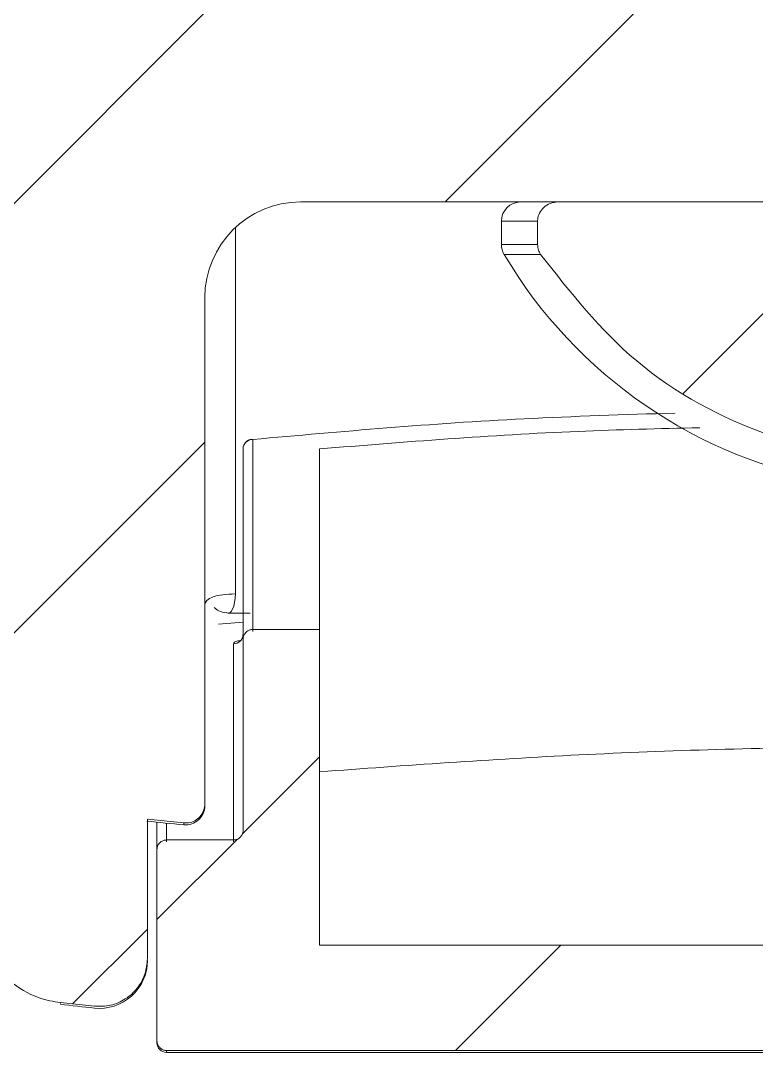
# Model space of a CAD drawing. Extents: x 14808 to 20058, y -13198 to -11680.
# Drawn here: x 15066.47 to 15070.31, y -13056.5 to -13051.11 of the extents above; entities that cross this region are included whole.
import ezdxf

# ---------------------------------------------------------------- set-up
doc = ezdxf.new("R2010")
doc.units = 0
doc.header["$LTSCALE"] = 7
doc.header["$MEASUREMENT"] = 0
doc.layers.get('0').update_dxf_attribs({"color": 2, "linetype": 'CONTINUOUS'})
pattern_1 = [(45, (121.7188765692827, 108.7141662034446), (-0.561266007566822, 0.5612660075668221), [])]

# ---------------------------------------------------------------- blocks, each defined once
blk = doc.blocks.new('A$C42703619')
at = {"linetype": 'Continuous', "lineweight": 0}
h = blk.add_hatch(dxfattribs=at)
h.set_pattern_fill('ANSI31', color=2, scale=0.25, style=0)
h.set_pattern_definition(pattern_1)
edge = h.paths.add_edge_path(flags=0)
edge.add_line((97.53904185005422, 2.222321144257528), (97.53904185005422, 2.847321144257528))
edge.add_line((97.53904185005422, 2.847321144257528), (96.74999859702007, 2.847321144257528))
edge.add_line((96.7499985970203, 2.847321144257528), (96.7499985970203, 5.222321144257528))
edge.add_line((96.7499985970203, 5.222321144257528), (96.6249985970203, 5.722321144257528))
edge.add_line((96.6249985970203, 5.722321144257528), (96.34361916785952, 5.722321144257528))
edge.add_arc((96.34361916785952, 5.597321144257513), 0.125, 90, 177.0000000000438)
edge.add_line((96.21879047601533, 5.60386313878778), (96.13423113672843, 3.990374827628862))
edge.add_arc((98.63080497361489, 3.859534937020008), 2.5, 176.9999999999657, 180)
edge.add_line((96.13080497361489, 3.859534937020008), (96.13080497361489, 2.797321144257502))
edge.add_arc((96.05580497361461, 2.797321144257502), 0.075, 270.00000000087937, 360, ccw=False)
edge.add_line((96.05580497360279, 2.722321144257513), (96.05000454349965, 2.722321144257513))
edge.add_arc((96.05000724730962, 2.797321144257516), 0.075, 180.0012677828646, 269.9979344414439, ccw=False)
edge.add_line((95.975007247328, 2.797319484733627), (95.9749967870871, 3.000695092532091))
edge.add_arc((92.37499694938788, 3.000008900132507), 3.600000000000001, 0.01092109129672237, 80.40685194069388)
edge.add_spline(control_points=[(92.97493994213073, 6.54966640550662), (92.9607906325839, 6.552053993184508), (92.94677238564782, 6.557006783679249), (92.9341892682387, 6.56408615923548), (92.92198248657951, 6.570953804898231), (92.9107864394864, 6.580010172554189), (92.90152601940599, 6.590518012263367), (92.893195754732, 6.59997040050991), (92.88622893984325, 6.610813184176187), (92.8810998260924, 6.622321144257519)], knot_values=[3.715156799287301e-06, 3.715156799287301e-06, 3.715156799287301e-06, 3.715156799287301e-06, 0.000176968514973958, 0.000176968514973958, 0.000176968514973958, 0.0003447893644392406, 0.0003447893644392406, 0.0003447893644392406, 0.0004957331891411338, 0.0004957331891411338, 0.0004957331891411338, 0.0004957331891411338], weights=[1, 1, 1, 1, 1, 1, 1, 1, 1, 1], degree=3, periodic=0)
edge.add_line((92.8810998260924, 6.622321144257533), (92.26812009557693, 6.622321144257533))
edge.add_line((92.26812009557716, 6.622321144257533), (92.26812009557716, 6.246851547293879))
edge.add_spline(control_points=[(92.26812009557716, 6.246851547293879), (92.26812322072738, 6.220064385237841), (92.27256273739567, 6.192925944958212), (92.28109409822628, 6.167522301713554), (92.28998121962195, 6.141059318153516), (92.30355743287828, 6.115767426764755), (92.32069088635535, 6.093728479477114), (92.33785041115834, 6.071655996359915), (92.35904820816995, 6.052239314698149), (92.38252984880455, 6.037065114372218), (92.40608546451313, 6.021843110206511), (92.43258584126147, 6.01047152708994), (92.45984525916629, 6.003876030315048), (92.47556714360053, 6.000072073882698), (92.49173169061032, 5.997780549482776), (92.50789134117554, 5.997064010360653)], knot_values=[1.343520857658167e-05, 1.343520857658167e-05, 1.343520857658167e-05, 1.343520857658167e-05, 0.0003350029093057034, 0.0003350029093057034, 0.0003350029093057034, 0.0006699738447442933, 0.0006699738447442933, 0.0006699738447442933, 0.001005448542786168, 0.001005448542786168, 0.001005448542786168, 0.001341990884282382, 0.001341990884282382, 0.001341990884282382, 0.001534328686856946, 0.001534328686856946, 0.001534328686856946, 0.001534328686856946], weights=[1, 1, 1, 1, 1, 1, 1, 1, 1, 1, 1, 1, 1, 1, 1, 1], degree=3, periodic=0)
edge.add_arc((92.37499694938788, 3.000008900132507), 3, -7.958078640513122e-13, 87.46107328380788, ccw=False)
edge.add_spline(control_points=[(95.37499694938788, 3.000008900132507), (95.37609576014756, 2.773861237088248), (95.37501769525966, 2.547708570347474), (95.37499287215223, 2.321558300065341), (95.37496750250307, 2.090428778231434), (95.37499893970471, 1.859299253606615), (95.37499632075787, 1.628169730395221), (95.37499160202196, 1.211727782308877), (95.37499718470326, 0.7952858341691851), (95.37499696456644, 0.3788438860561953)], knot_values=[5.981469940353156e-05, 5.981469940353156e-05, 5.981469940353156e-05, 5.981469940353156e-05, 0.002773617938170149, 0.002773617938170149, 0.002773617938170149, 0.005547172206765863, 0.005547172206765863, 0.005547172206765863, 0.01054447556557592, 0.01054447556557592, 0.01054447556557592, 0.01054447556557592], weights=[1, 1, 1, 1, 1, 1, 1, 1, 1, 1], degree=3, periodic=0)
edge.add_spline(control_points=[(95.37499694943108, 0.3788446919122705), (95.37499696254736, 0.3508518806161263), (95.37982958859129, 0.3224730266306679), (95.389095050361, 0.2960580933076287), (95.39836054866237, 0.2696430558353526), (95.41231459394976, 0.2444633185013672), (95.429802201234, 0.2226049733009816), (95.44728783329856, 0.2007490969943362), (95.46878873409014, 0.1816109291810122), (95.4925242969648, 0.166776856482052), (95.51625438229735, 0.1519462070961239), (95.54287282509995, 0.1410085497534581), (95.57017469621769, 0.1348707207750621), (95.5792036361504, 0.1328408932616227), (95.58835954788196, 0.1313109326821333), (95.59755790585086, 0.130294976620668)], knot_values=[0, 0, 0, 0, 0.0003359137355537293, 0.0003359137355537293, 0.0003359137355537293, 0.0006718298416777864, 0.0006718298416777864, 0.0006718298416777864, 0.001007708432369905, 0.001007708432369905, 0.001007708432369905, 0.001343508647123747, 0.001343508647123747, 0.001343508647123747, 0.001453152611270006, 0.001453152611270006, 0.001453152611270006, 0.001453152611270006], weights=[1, 1, 1, 1, 1, 1, 1, 1, 1, 1, 1, 1, 1, 1, 1, 1], degree=3, periodic=0)
edge.add_spline(control_points=[(95.59755856911852, 0.130294902999772), (95.62730371385533, 0.1270095609543276), (95.65705603721199, 0.1237885752168566), (95.68681512127114, 0.1206319910311251)], knot_values=[0.000379612931253025, 0.000379612931253025, 0.000379612931253025, 0.000379612931253025, 0.0007366391467210646, 0.0007366391467210646, 0.0007366391467210646, 0.0007366391467210646], weights=[1, 1, 1, 1], degree=3, periodic=0)
edge.add_spline(control_points=[(95.68681512127114, 0.1206319910317646), (95.70072466700913, 0.1191565876885861), (95.71508077674162, 0.1200624323272521), (95.72869456681246, 0.123274440665945), (95.74230832424155, 0.1264864413032356), (95.75555520659555, 0.1320931441823987), (95.7673385645162, 0.1396299747858407), (95.77912283711794, 0.1471673904345252), (95.78976831594491, 0.1568430216200269), (95.79839418310485, 0.1678555658832792), (95.80702186452709, 0.1788704263935657), (95.81386700081657, 0.1915264458029853), (95.81836340821155, 0.2047758367067516), (95.82272678550044, 0.2176332329091153), (95.82499694943954, 0.2313872900170182), (95.82499694943954, 0.2449649075720757)], knot_values=[0, 0, 0, 0, 0.0001678509099846509, 0.0001678509099846509, 0.0001678509099846509, 0.0003357010631929814, 0.0003357010631929814, 0.0003357010631929814, 0.0005035639249444302, 0.0005035639249444302, 0.0005035639249444302, 0.0006714623634739861, 0.0006714623634739861, 0.0006714623634739861, 0.0008342554581856271, 0.0008342554581856271, 0.0008342554581856271, 0.0008342554581856271], weights=[1, 1, 1, 1, 1, 1, 1, 1, 1, 1, 1, 1, 1, 1, 1, 1], degree=3, periodic=0)
edge.add_line((95.82499694943954, 0.2449649075720757), (95.82499694943522, 0.3765557884500268))
edge.add_spline(control_points=[(95.8249969494309, 0.3765557884500126), (95.82499694942953, 0.4540654598013489), (95.82499701894562, 0.5315751311526569), (95.82499710255661, 0.6090848025039222)], knot_values=[0.0001531512326486863, 0.0001531512326486863, 0.0001531512326486863, 0.0001531512326486863, 0.001083267288864468, 0.001083267288864468, 0.001083267288864468, 0.001083267288864468], weights=[1, 1, 1, 1], degree=3, periodic=0)
edge.add_spline(control_points=[(95.82499710255661, 0.6090848025040785), (95.85671384902162, 0.6058565788676802), (95.88843830944097, 0.6027032651866406), (95.92016995279027, 0.5996249142432291)], knot_values=[0.0003270985367544366, 0.0003270985367544366, 0.0003270985367544366, 0.0003270985367544366, 0.0007077899447716636, 0.0007077899447716636, 0.0007077899447716636, 0.0007077899447716636], weights=[1, 1, 1, 1], degree=3, periodic=0)
edge.add_spline(control_points=[(95.92016995279027, 0.5996249142440959), (95.92573879539623, 0.5990846695520631), (95.93147771473946, 0.5994984850266647), (95.93691144775948, 0.6008320583324078), (95.94234516641654, 0.6021656281130916), (95.94762355099147, 0.6044557143008333), (95.95230963979157, 0.6075125555726615), (95.95699612413546, 0.6105696548666018), (95.96121944392007, 0.6144779135587655), (95.96463017552833, 0.6189136662001502), (95.96804166584388, 0.6233504055620571), (95.97073428079739, 0.628437194417522), (95.97248531732248, 0.6337529063572802), (95.97413843948198, 0.6387713746039694), (95.97499669018362, 0.6441201646413859), (95.97499669018362, 0.6494038978307728)], knot_values=[0, 0, 0, 0, 6.713983624059836e-05, 6.713983624059836e-05, 6.713983624059836e-05, 0.0001342793406515402, 0.0001342793406515402, 0.0001342793406515402, 0.0002014243810890044, 0.0002014243810890044, 0.0002014243810890044, 0.0002685844777707112, 0.0002685844777707112, 0.0002685844777707112, 0.0003318892985055608, 0.0003318892985055608, 0.0003318892985055608, 0.0003318892985055608], weights=[1, 1, 1, 1, 1, 1, 1, 1, 1, 1, 1, 1, 1, 1, 1, 1], degree=3, periodic=0)
edge.add_line((95.97499669018362, 0.6494038978307728), (95.97499669018362, 1.972321144257528))
edge.add_arc((96.22499669018362, 1.972321144257528), 0.25, 90.00000000109918, 180, ccw=False)
edge.add_line((96.22499669018362, 2.222321144257528), (97.5388613849093, 2.222321144257528))
h = blk.add_hatch(dxfattribs=at)
h.set_pattern_fill('ANSI31', color=2, scale=0.25, style=0)
h.set_pattern_definition(pattern_1)
edge = h.paths.add_edge_path(flags=0)
edge.add_spline(control_points=[(98.08929385412739, 2.255898940272097), (98.08929326880116, 2.256944776093725), (98.08929275211085, 2.257990611956039), (98.08929230405602, 2.25903644784551), (98.08929163197399, 2.260605201737967), (98.08929111432235, 2.262173955704192), (98.08929075109882, 2.263742709698583), (98.08929038787483, 2.265311463753783), (98.0892901790794, 2.266880217852325), (98.08929012470708, 2.268448971948622)], knot_values=[0, 0, 0, 0, 1.255003182528488e-05, 1.255003182528488e-05, 1.255003182528488e-05, 3.137508031315203e-05, 3.137508031315203e-05, 3.137508031315203e-05, 5.020012953075478e-05, 5.020012953075478e-05, 5.020012953075478e-05, 5.020012953075478e-05], weights=[1, 1, 1, 1, 1, 1, 1, 1, 1, 1], degree=3, periodic=0)
edge.add_spline(control_points=[(98.08929012470708, 2.268448971948636), (98.0892900884578, 2.269494842185502), (98.08929012084582, 2.270540712427), (98.0892902218693, 2.271586582659616), (98.08929037340431, 2.273155388066805), (98.08929067936924, 2.274724193466689), (98.08929113975637, 2.276292998813652), (98.08929160014304, 2.277861804221409), (98.08929221495237, 2.279430609591451), (98.08929298417388, 2.280999414878188)], knot_values=[0, 0, 0, 0, 1.255044284992507e-05, 1.255044284992507e-05, 1.255044284992507e-05, 3.137610787472996e-05, 3.137610787472996e-05, 3.137610787472996e-05, 5.02017736291983e-05, 5.02017736291983e-05, 5.02017736291983e-05, 5.02017736291983e-05], weights=[1, 1, 1, 1, 1, 1, 1, 1, 1, 1], degree=3, periodic=0)
edge.add_spline(control_points=[(98.08929298417343, 2.280999414878202), (97.94623370488216, 2.280268900311803), (97.80354031623165, 2.260684565576064), (97.66223488709102, 2.238340288048072), (97.66172465683462, 2.238259606601368), (97.66121443133488, 2.238178895067783), (97.66070421051745, 2.238098153952713)], knot_values=[0, 0, 0, 0, 0.001716733733043797, 0.001716733733043797, 0.001716733733043797, 0.00172292240890244, 0.00172292240890244, 0.00172292240890244, 0.00172292240890244], weights=[1, 1, 1, 1, 1, 1, 1], degree=3, periodic=0)
edge.add_spline(control_points=[(97.66070421051745, 2.238098153952713), (97.66070472334877, 2.237052218800322), (97.66070516754348, 2.236006283612021), (97.66070554310227, 2.234960348401337), (97.66070610644056, 2.23339144552704), (97.6607065153471, 2.231822542589676), (97.66070676982599, 2.230253639634874), (97.66070702430488, 2.228684736619279), (97.66070712435567, 2.227115833571027), (97.6607070699838, 2.225546930535721)], knot_values=[2.63677968348511e-16, 2.63677968348511e-16, 2.63677968348511e-16, 2.63677968348511e-16, 1.255122333736783e-05, 1.255122333736783e-05, 1.255122333736783e-05, 3.137805909329392e-05, 3.137805909329392e-05, 3.137805909329392e-05, 5.02048955787625e-05, 5.02048955787625e-05, 5.02048955787625e-05, 5.02048955787625e-05], weights=[1, 1, 1, 1, 1, 1, 1, 1, 1, 1], degree=3, periodic=0)
edge.add_spline(control_points=[(97.6607070699838, 2.225546930535707), (97.66070703373452, 2.224500960054776), (97.66070692884841, 2.223454989573973), (97.66070675532728, 2.222409019106799), (97.66070675046785, 2.222379727490356), (97.66070674555476, 2.222350435873942), (97.66070674058801, 2.222321144257499)], knot_values=[1.665334536937045e-16, 1.665334536937045e-16, 1.665334536937045e-16, 1.665334536937045e-16, 1.255164577873296e-05, 1.255164577873296e-05, 1.255164577873296e-05, 1.290314518017862e-05, 1.290314518017862e-05, 1.290314518017862e-05, 1.290314518017862e-05], weights=[1, 1, 1, 1, 1, 1, 1], degree=3, periodic=0)
edge.add_line((97.66070674058437, 2.222321144257499), (96.89924981510148, 2.222321144257499))
edge.add_spline(control_points=[(96.89924981510148, 2.222321144257499), (96.89861248759507, 2.222321144257499), (96.89797508082665, 2.222311102933936), (96.89733806999902, 2.222291014227388), (96.89057402893923, 2.222077704138904), (96.88374504269541, 2.220700342093103), (96.87744782347727, 2.218221878300334), (96.87124742024889, 2.215781519410349), (96.86537439688937, 2.212189129703638), (96.86045265294524, 2.207697271707893), (96.85588281660648, 2.203526584217492), (96.85199472748809, 2.198441090544598), (96.8492584094356, 2.192892162555943), (96.8467739445332, 2.187853962839647), (96.84516678950013, 2.182279229122578), (96.8446316834088, 2.17668729889197), (96.84449288922951, 2.175236881152252), (96.84442318232186, 2.173778187648729), (96.84442318232186, 2.172321144257502)], knot_values=[0.0003297316430340854, 0.0003297316430340854, 0.0003297316430340854, 0.0003297316430340854, 0.0003373030342816543, 0.0003373030342816543, 0.0003373030342816543, 0.0004186812961434117, 0.0004186812961434117, 0.0004186812961434117, 0.0004988990309251747, 0.0004988990309251747, 0.0004988990309251747, 0.0005733580852868383, 0.0005733580852868383, 0.0005733580852868383, 0.0006408472002000177, 0.0006408472002000177, 0.0006408472002000177, 0.0006580809738363278, 0.0006580809738363278, 0.0006580809738363278, 0.0006580809738363278], weights=[1, 1, 1, 1, 1, 1, 1, 1, 1, 1, 1, 1, 1, 1, 1, 1, 1, 1, 1], degree=3, periodic=0)
edge.add_line((96.84442318232186, 2.172321144257502), (96.84442318232186, 2.110847627386597))
edge.add_spline(control_points=[(96.84442318232186, 2.110847627386597), (96.84442318232186, 2.10605286886679), (96.84519699698149, 2.10120225405273), (96.84667332208392, 2.09664043714988), (96.84795120905665, 2.092691790349569), (96.84977369588796, 2.088884809922668), (96.85202632310757, 2.085399056449084)], knot_values=[5.225095962398081e-06, 5.225095962398081e-06, 5.225095962398081e-06, 5.225095962398081e-06, 6.275624276427265e-05, 6.275624276427265e-05, 6.275624276427265e-05, 0.0001123739549928419, 0.0001123739549928419, 0.0001123739549928419, 0.0001123739549928419], weights=[1, 1, 1, 1, 1, 1, 1], degree=3, periodic=0)
edge.add_spline(control_points=[(96.85202632310757, 2.085399056449084), (96.91991383209142, 1.980348776400056), (97.00586136389211, 1.885128420358321), (97.10334985497843, 1.806768549760186), (97.20603865546195, 1.724228744003504), (97.32427245937015, 1.658290290339131), (97.44826905610535, 1.613763295412362), (97.45299048574975, 1.612067836993653), (97.45772250132177, 1.610401574504287), (97.46246453908634, 1.608764639876746)], knot_values=[2.350753997380277e-07, 2.350753997380277e-07, 2.350753997380277e-07, 2.350753997380277e-07, 0.001501160000049337, 0.001501160000049337, 0.001501160000049337, 0.00308398086245596, 0.00308398086245596, 0.00308398086245596, 0.003143486440644859, 0.003143486440644859, 0.003143486440644859, 0.003143486440644859], weights=[1, 1, 1, 1, 1, 1, 1, 1, 1, 1], degree=3, periodic=0)
edge.add_line((97.46246453908634, 1.608764639876746), (97.46246453908634, 1.972321144257499))
edge.add_line((97.46246453908634, 1.972321144257499), (97.7530350820075, 1.972321144257499))
edge.add_line((97.7530350820075, 1.972321144257499), (97.75303508200909, 1.546185836243289))
edge.add_spline(control_points=[(97.75303508200932, 1.546185836244213), (97.78271315018583, 1.543383549399657), (97.81250602988939, 1.541610542257636), (97.84230670887155, 1.540862161045915), (97.98304254278901, 1.537327877347842), (98.12640625712083, 1.556969340646766), (98.26051609984961, 1.599790085536334), (98.39617152718665, 1.643104329507459), (98.52615280612326, 1.711695641013726), (98.6379765634506, 1.799865737950945), (98.73905810513997, 1.879565879873176), (98.82810452406034, 1.977286688162913), (98.89797087158331, 2.085399056449084)], knot_values=[0.004332584779402264, 0.004332584779402264, 0.004332584779402264, 0.004332584779402264, 0.004687787622021111, 0.004687787622021111, 0.004687787622021111, 0.006380106402439387, 0.006380106402439387, 0.006380106402439387, 0.008094712175410213, 0.008094712175410213, 0.008094712175410213, 0.009640364606470348, 0.009640364606470348, 0.009640364606470348, 0.009640364606470348], weights=[1, 1, 1, 1, 1, 1, 1, 1, 1, 1, 1, 1, 1], degree=3, periodic=0)
edge.add_spline(control_points=[(98.89797087158331, 2.085399056449084), (98.90055303471172, 2.08939473936389), (98.90257033463149, 2.09382110160437), (98.90385577198322, 2.09840157092453), (98.9049873632971, 2.102433832233324), (98.90557401236879, 2.106659593221927), (98.90557401236879, 2.110847627386597)], knot_values=[6.295456786771975e-06, 6.295456786771975e-06, 6.295456786771975e-06, 6.295456786771975e-06, 6.337674474825398e-05, 6.337674474825398e-05, 6.337674474825398e-05, 0.0001134901109560785, 0.0001134901109560785, 0.0001134901109560785, 0.0001134901109560785], weights=[1, 1, 1, 1, 1, 1, 1], degree=3, periodic=0)
edge.add_line((98.90557401236879, 2.110847627386597), (98.90557401236879, 2.172321144257502))
edge.add_spline(control_points=[(98.90557401236879, 2.172321144257502), (98.90557401236879, 2.177550473060428), (98.90464898048003, 2.182851486555371), (98.90289941315359, 2.187779457121486), (98.90114651172962, 2.192716818773839), (98.89852455326036, 2.197412253093795), (98.89528441561379, 2.201529498716646), (98.89193518786715, 2.205785365220571), (98.887846412194, 2.209533602725223), (98.88335414662924, 2.212558379790444), (98.87850241208162, 2.215825198097399), (98.8730626910251, 2.218332209278351), (98.86744515875853, 2.219961553074278), (98.86204643750534, 2.22152743157087), (98.85636860424574, 2.222321144257499), (98.8507473795894, 2.222321144257499)], knot_values=[1.970719281610784e-07, 1.970719281610784e-07, 1.970719281610784e-07, 1.970719281610784e-07, 6.294900829927252e-05, 6.294900829927252e-05, 6.294900829927252e-05, 0.0001257594978536296, 0.0001257594978536296, 0.0001257594978536296, 0.0001906525661913707, 0.0001906525661913707, 0.0001906525661913707, 0.0002607768038401606, 0.0002607768038401606, 0.0002607768038401606, 0.0003282313831397159, 0.0003282313831397159, 0.0003282313831397159, 0.0003282313831397159], weights=[1, 1, 1, 1, 1, 1, 1, 1, 1, 1, 1, 1, 1, 1, 1, 1], degree=3, periodic=0)
edge.add_line((98.8507473795894, 2.222321144257499), (97.8404411982051, 2.222321144257499))
edge.add_spline(control_points=[(97.8404411982051, 2.222321144257968), (97.92375814492561, 2.230346730061974), (98.00660925037664, 2.242884335364359), (98.08929385412739, 2.255898940272097)], knot_values=[0.0007190916916674188, 0.0007190916916674188, 0.0007190916916674188, 0.0007190916916674188, 0.001722930303688596, 0.001722930303688596, 0.001722930303688596, 0.001722930303688596], weights=[1, 1, 1, 1], degree=3, periodic=0)
h = blk.add_hatch(dxfattribs=at)
h.set_pattern_fill('ANSI31', color=2, scale=0.25, style=0)
h.set_pattern_definition(pattern_1)
edge = h.paths.add_edge_path(flags=0)
edge.add_spline(control_points=[(96.07499859702011, 0.5800447165782359), (96.07499859702011, 0.5783787339936381), (96.07483048557606, 0.5767044987979304), (96.07449925465471, 0.5750717759037869), (96.0739428391712, 0.5723290600489079), (96.0729053674354, 0.569644565964559), (96.07147264446758, 0.5672405290788092), (96.07004026453478, 0.5648370677885097), (96.06817333181561, 0.5626476776202267), (96.06602628818518, 0.5608536480510864), (96.06387958124014, 0.559059899810002), (96.06139366546313, 0.5576119462921767), (96.05877428508074, 0.5566297396572324), (96.05615491966319, 0.5556475386336857), (96.05332985972655, 0.5551040038113726), (96.05053303727027, 0.5550441858439612), (96.05035492107027, 0.5550403763247047), (96.05017675395402, 0.5550384712380847), (96.04999859702025, 0.5550384712380847)], knot_values=[0.0001364402571216467, 0.0001364402571216467, 0.0001364402571216467, 0.0001364402571216467, 0.0001565601849311874, 0.0001565601849311874, 0.0001565601849311874, 0.0001904379881689628, 0.0001904379881689628, 0.0001904379881689628, 0.0002243075879197432, 0.0002243075879197432, 0.0002243075879197432, 0.0002581718820728911, 0.0002581718820728911, 0.0002581718820728911, 0.000292036083674254, 0.000292036083674254, 0.000292036083674254, 0.0002941658717598203, 0.0002941658717598203, 0.0002941658717598203, 0.0002941658717598203], weights=[1, 1, 1, 1, 1, 1, 1, 1, 1, 1, 1, 1, 1, 1, 1, 1, 1, 1, 1], degree=3, periodic=0)
edge.add_spline(control_points=[(96.04999859696682, 0.5550384712380847), (95.99166526366707, 0.5550384712390368), (95.93333193036733, 0.5550384712399747), (95.87499859706759, 0.5550384712409127)], knot_values=[3530.153299999999, 3530.153299999999, 3530.153299999999, 3530.153299999999, 3530.153999999998, 3530.153999999998, 3530.153999999998, 3530.153999999998], weights=[1, 1, 1, 1], degree=3, periodic=0)
edge.add_spline(control_points=[(95.87499859701938, 0.5550384712408984), (95.87374908400807, 0.5550384712408842), (95.87249607268404, 0.5549442429913185), (95.8712606125955, 0.554757371014098), (95.8684946609419, 0.5543390014857792), (95.86576280811414, 0.5534373211777179), (95.86329122643156, 0.5521270518924766), (95.86174516459687, 0.5513074320718871), (95.86027766611551, 0.5503191987462017), (95.8589368510493, 0.5491947883209392), (95.85679233476867, 0.5473963923132388), (95.85492880091942, 0.5452028767845221), (95.85350050304442, 0.5427959818018664), (95.85207221481232, 0.5403891030690957), (95.85103975417542, 0.5377024732758926), (95.85048852268892, 0.5349585315206085), (95.85016350736896, 0.5333406574896387), (95.8499985970202, 0.5316824387095878), (95.8499985970202, 0.5300322413461984)], knot_values=[0.00055598491918721, 0.00055598491918721, 0.00055598491918721, 0.00055598491918721, 0.0005709133380807324, 0.0005709133380807324, 0.0005709133380807324, 0.0006044820566691762, 0.0006044820566691762, 0.0006044820566691762, 0.0006252975522550772, 0.0006252975522550772, 0.0006252975522550772, 0.0006588829310970704, 0.0006588829310970704, 0.0006588829310970704, 0.0006924679357587125, 0.0006924679357587125, 0.0006924679357587125, 0.0007122224057692758, 0.0007122224057692758, 0.0007122224057692758, 0.0007122224057692758], weights=[1, 1, 1, 1, 1, 1, 1, 1, 1, 1, 1, 1, 1, 1, 1, 1, 1, 1, 1], degree=3, periodic=0)
edge.add_line((95.8499985970202, 0.5300322413461984), (95.84999859701361, 0.02991080086373898))
edge.add_spline(control_points=[(95.8499985970202, 0.02991080086365372), (95.8499985970202, 0.02860595131225097), (95.85010133251558, 0.0272971248158953), (95.85030492653141, 0.02600825638644011), (95.85074171434098, 0.02324313573394221), (95.85166193326859, 0.02051528389457502), (95.85298943056387, 0.01805064867928508), (95.85431683794377, 0.01558618040140658), (95.85608809843393, 0.0133169057390532), (95.85815655840543, 0.01143088145756366), (95.86022462268738, 0.009545217966497432), (95.8626468364173, 0.007990638645502202), (95.86522257476531, 0.006896020612749965), (95.86779771820284, 0.005801655400595962), (95.87059735846606, 0.005136851387227637), (95.87338958947544, 0.004956726616804019), (95.87392509059191, 0.004922181833315165), (95.87446198283124, 0.004904882524833454), (95.8749985970203, 0.004904882524819243)], knot_values=[0.0001187339764447431, 0.0001187339764447431, 0.0001187339764447431, 0.0001187339764447431, 0.000134328333082905, 0.000134328333082905, 0.000134328333082905, 0.000167921356750025, 0.000167921356750025, 0.000167921356750025, 0.0002015121667753027, 0.0002015121667753027, 0.0002015121667753027, 0.000235096516533723, 0.000235096516533723, 0.000235096516533723, 0.0002686729940866526, 0.0002686729940866526, 0.0002686729940866526, 0.0002750524675500595, 0.0002750524675500595, 0.0002750524675500595, 0.0002750524675500595], weights=[1, 1, 1, 1, 1, 1, 1, 1, 1, 1, 1, 1, 1, 1, 1, 1, 1, 1, 1], degree=3, periodic=0)
edge.add_spline(control_points=[(95.87499859706759, 0.004904882524819243), (96.04166526373024, 0.004904882522204446), (96.20833193039289, 0.004904882519589648), (96.37499859705576, 0.004904882516974851), (97.541665263695, 0.004904882498657059), (98.70833193033377, 0.004904882480339268), (99.874998596973, 0.004904882462035687)], knot_values=[3626.268, 3626.268, 3626.268, 3626.268, 3626.27, 3626.27, 3626.27, 3626.283999999999, 3626.283999999999, 3626.283999999999, 3626.283999999999], weights=[1, 1, 1, 1, 1, 1, 1], degree=3, periodic=0)
edge.add_spline(control_points=[(99.87499859701984, 0.004904882462035687), (99.87659033031105, 0.004904882461978843), (99.87818927590342, 0.005058326617508158), (99.87975195951844, 0.005361039005542523), (99.88249835290117, 0.005893051558466311), (99.8851907570297, 0.006906559027576975), (99.88760627595138, 0.008317580752510878), (99.89002199332845, 0.009728718404723224), (99.8922273941862, 0.01157633726493401), (99.89403998984471, 0.01370741607590986), (99.89585294669996, 0.01583891954837924), (99.89732293545808, 0.01831276161983197), (99.89832836275718, 0.02092412822732825), (99.8993340206498, 0.0235360937485396), (99.89990263805566, 0.0263576718453109), (99.8999871833339, 0.02915527149091446), (99.89999479159087, 0.02940702839320153), (99.89999859702039, 0.02965892896184386), (99.89999859702039, 0.02991080080112596)], knot_values=[0.0003503248836343956, 0.0003503248836343956, 0.0003503248836343956, 0.0003503248836343956, 0.0003693748165483896, 0.0003693748165483896, 0.0003693748165483896, 0.000402944133240023, 0.000402944133240023, 0.000402944133240023, 0.0004365161552661665, 0.0004365161552661665, 0.0004365161552661665, 0.00047009491063788, 0.00047009491063788, 0.00047009491063788, 0.0005036814879436035, 0.0005036814879436035, 0.0005036814879436035, 0.0005066683953406662, 0.0005066683953406662, 0.0005066683953406662, 0.0005066683953406662], weights=[1, 1, 1, 1, 1, 1, 1, 1, 1, 1, 1, 1, 1, 1, 1, 1, 1, 1, 1], degree=3, periodic=0)
edge.add_line((99.89999859702039, 0.02991080080112596), (99.89999859702948, 0.5300322412794927))
edge.add_spline(control_points=[(99.89999859702039, 0.5300322412794216), (99.89999859702039, 0.5314932438241797), (99.89986960493479, 0.532959821974238), (99.89961457165691, 0.5343983929536691), (99.89912589438472, 0.5371548839761786), (99.8981545572874, 0.5398650292235416), (99.89678094311603, 0.542304339031979), (99.89540743721363, 0.5447434565734213), (99.89359381477016, 0.5469790702757606), (99.891490239414, 0.5488259009573895), (99.89017327778788, 0.5499821253494375), (99.88872617972174, 0.5510046860467597), (99.88719653463704, 0.5518599220864857), (99.88475471323864, 0.5532251627446172), (99.88204352837101, 0.5541876937616266), (99.87928745783074, 0.5546677447720114), (99.87787379065367, 0.5549139766252225), (99.87643354824354, 0.5550384711763812), (99.8749985970203, 0.5550384711764096)], knot_values=[0.0005197935206821977, 0.0005197935206821977, 0.0005197935206821977, 0.0005197935206821977, 0.000537268232066743, 0.000537268232066743, 0.000537268232066743, 0.0005708621939777931, 0.0005708621939777931, 0.0005708621939777931, 0.0006044535684969859, 0.0006044535684969859, 0.0006044535684969859, 0.0006253006575857649, 0.0006253006575857649, 0.0006253006575857649, 0.0006588714458779065, 0.0006588714458779065, 0.0006588714458779065, 0.0006760323663858482, 0.0006760323663858482, 0.0006760323663858482, 0.0006760323663858482], weights=[1, 1, 1, 1, 1, 1, 1, 1, 1, 1, 1, 1, 1, 1, 1, 1, 1, 1, 1], degree=3, periodic=0)
edge.add_spline(control_points=[(99.87499859697118, 0.5550384711764096), (99.81666526367144, 0.5550384711773617), (99.7583319303717, 0.5550384711782996), (99.69999859707195, 0.5550384711792518)], knot_values=[3530.137999999999, 3530.137999999999, 3530.137999999999, 3530.137999999999, 3530.138699999998, 3530.138699999998, 3530.138699999998, 3530.138699999998], weights=[1, 1, 1, 1], degree=3, periodic=0)
edge.add_spline(control_points=[(99.69999859702011, 0.5550384711792518), (99.69825696476391, 0.5550384711792802), (99.69650589750472, 0.5552225087916511), (99.69480232002343, 0.5555845953587166), (99.69206514403959, 0.556166367932299), (99.68939068672125, 0.5572288932183298), (99.68700048903838, 0.5586840724964119), (99.68460972037383, 0.5601395993948515), (99.68243736811883, 0.5620281295011083), (99.68066333869638, 0.5641931128656879), (99.67888903596668, 0.5663584297679378), (99.67746420975755, 0.5688600303885423), (99.67650680290126, 0.5714906424040933), (99.67554939453294, 0.5741212585758078), (99.67503298589509, 0.5769534556843254), (99.67500030183373, 0.57975268843267), (99.67499916531051, 0.57985002615235), (99.67499859702025, 0.5799473721655843), (99.67499859702025, 0.5800447165201135)], knot_values=[0.0003725831428450294, 0.0003725831428450294, 0.0003725831428450294, 0.0003725831428450294, 0.00039362334231691, 0.00039362334231691, 0.00039362334231691, 0.0004274985761597936, 0.0004274985761597936, 0.0004274985761597936, 0.000461381992892301, 0.000461381992892301, 0.000461381992892301, 0.0004952706217086493, 0.0004952706217086493, 0.0004952706217086493, 0.0005291592007846283, 0.0005291592007846283, 0.0005291592007846283, 0.000530322017814026, 0.000530322017814026, 0.000530322017814026, 0.000530322017814026], weights=[1, 1, 1, 1, 1, 1, 1, 1, 1, 1, 1, 1, 1, 1, 1, 1, 1, 1, 1], degree=3, periodic=0)
edge.add_line((99.67499859702025, 0.5800447165201135), (99.67499859702025, 1.079904427799157))
edge.add_spline(control_points=[(99.67499859702025, 1.079904427799157), (99.67499859702025, 1.080252198888907), (99.67499134061245, 1.080600045592554), (99.67497683725423, 1.080947514128489), (99.67486009316303, 1.083744445579775), (99.67425885756211, 1.086559798156053), (99.6732228781716, 1.089160413742569), (99.6721869136004, 1.091760992128989), (99.67068762977397, 1.094218579953953), (99.66884914105049, 1.096329548866557), (99.66701093842448, 1.098440189279081), (99.66478291334533, 1.100262545484746), (99.66234958783389, 1.101645556257914), (99.6608265388245, 1.102511200076457), (99.65920313951665, 1.103219712497797), (99.65753276121131, 1.10374777861329), (99.65510984309549, 1.104513749383891), (99.65253970768617, 1.104910345041084), (99.64999859702039, 1.104910345041127)], knot_values=[0.0004995575904057273, 0.0004995575904057273, 0.0004995575904057273, 0.0004995575904057273, 0.0005036853531316042, 0.0005036853531316042, 0.0005036853531316042, 0.0005372779795142832, 0.0005372779795142832, 0.0005372779795142832, 0.0005708702161630338, 0.0005708702161630338, 0.0005708702161630338, 0.0006044572249481118, 0.0006044572249481118, 0.0006044572249481118, 0.0006252966728655913, 0.0006252966728655913, 0.0006252966728655913, 0.0006557862966305994, 0.0006557862966305994, 0.0006557862966305994, 0.0006557862966305994], weights=[1, 1, 1, 1, 1, 1, 1, 1, 1, 1, 1, 1, 1, 1, 1, 1, 1, 1, 1], degree=3, periodic=0)
edge.add_spline(control_points=[(99.64999859696968, 1.104910345041127), (99.59166526367017, 1.104910345042036), (99.53333193037042, 1.10491034504296), (99.47499859707068, 1.104910345043869)], knot_values=[3622.224651923102, 3622.224651923102, 3622.224651923102, 3622.224651923102, 3622.225351923102, 3622.225351923102, 3622.225351923102, 3622.225351923102], weights=[1, 1, 1, 1], degree=3, periodic=0)
edge.add_line((99.4749985970202, 1.104910345043869), (99.4749985970202, 0.2797223268342393))
edge.add_spline(control_points=[(99.47499859707705, 0.2797223268342393), (98.54166526371137, 0.2797223268483364), (97.60833193034591, 0.2797223268624336), (96.67499859698046, 0.2797223268765592), (96.5416652636427, 0.2797223268785629), (96.40833193030494, 0.2797223268805809), (96.27499859696718, 0.2797223268825846)], knot_values=[3766.402876923101, 3766.402876923101, 3766.402876923101, 3766.402876923101, 3766.414076923102, 3766.414076923102, 3766.414076923102, 3766.415676923102, 3766.415676923102, 3766.415676923102, 3766.415676923102], weights=[1, 1, 1, 1, 1, 1, 1], degree=3, periodic=0)
edge.add_line((96.27499859702039, 0.2797223268825846), (96.27499859702039, 1.104910345094147))
edge.add_spline(control_points=[(96.27499859696718, 1.104910345094147), (96.21666526366744, 1.104910345095071), (96.1583319303677, 1.104910345095995), (96.09999859706795, 1.104910345096918)], knot_values=[3622.238151923102, 3622.238151923102, 3622.238151923102, 3622.238151923102, 3622.238851923102, 3622.238851923102, 3622.238851923102, 3622.238851923102], weights=[1, 1, 1, 1], degree=3, periodic=0)
edge.add_spline(control_points=[(96.0999985970202, 1.104910345096918), (96.09824271730213, 1.104910345096947), (96.09647717068174, 1.104723253153345), (96.09476028637391, 1.104355256063677), (96.09202496529747, 1.10376896717343), (96.08935315720419, 1.102702349726336), (96.08696604628904, 1.101243782781403), (96.08547274016428, 1.100331346355325), (96.0840681415309, 1.099255385307679), (96.0827983086192, 1.098051214310622), (96.08076740906563, 1.096125330741224), (96.07904106803403, 1.093822194871741), (96.07776217747778, 1.091332612684901), (96.07648329465064, 1.088843045543889), (96.0756165752141, 1.086098376623376), (96.07523371454909, 1.083325850059602), (96.07507733798684, 1.082193432415529), (96.07499859702011, 1.081047591601767), (96.07499859702011, 1.079904427855944)], knot_values=[0.0005498789646751348, 0.0005498789646751348, 0.0005498789646751348, 0.0005498789646751348, 0.0005709074745244519, 0.0005709074745244519, 0.0005709074745244519, 0.0006044765948085211, 0.0006044765948085211, 0.0006044765948085211, 0.0006252935287436469, 0.0006252935287436469, 0.0006252935287436469, 0.000658879769897804, 0.000658879769897804, 0.000658879769897804, 0.0006924656783313697, 0.0006924656783313697, 0.0006924656783313697, 0.0007061150108010453, 0.0007061150108010453, 0.0007061150108010453, 0.0007061150108010453], weights=[1, 1, 1, 1, 1, 1, 1, 1, 1, 1, 1, 1, 1, 1, 1, 1, 1, 1, 1], degree=3, periodic=0)
edge.add_line((96.07499859701852, 1.079904427855887), (96.07499859702034, 0.5800447165782359))
at = {"color": 7, "linetype": 'Continuous', "lineweight": 15}
for p, q in [((96.22499669018362, 2.222321144257513), (97.53886138490907, 2.222321144257513)), ((97.66070674058437, 2.222321144257499), (96.89924981510148, 2.222321144257499)), ((96.74999859734544, 2.172321144257502), (96.74999859734544, 2.110847627386583)), ((96.84442318232186, 2.172321144257502), (96.84442318232186, 2.110847627386583)), ((95.97499669018362, 1.972321144257513), (95.97499669018362, 0.649392773897894)), ((96.07499859767131, 1.079904427855887), (96.0749986006208, 1.577231370125581)), ((96.27499859734598, 1.099999740942515), (96.27499860053604, 1.576879299186594)), ((95.97499694685575, 1.169955721472441), (95.97499694257976, 0.7607082500749911)), ((96.03660403366302, 1.147905882859938), (96.09345645104167, 1.147905882859938)), ((96.07499859777272, 1.123978677304997), (96.01035375276433, 1.118545217582415)), ((96.07499859701852, 1.079904427855887), (96.07499859702011, 0.5800447165782217)), ((96.0999985970202, 1.104910345096904), (96.27499859702039, 1.104910345094147)), ((96.27499859702039, 1.104910345094147), (96.27499859702039, 0.2797223268825846)), ((95.82499710255661, 0.609084802503908), (95.8249969494309, 0.3765557884500126)), ((95.82499710255661, 0.609084802503908), (95.92016995279027, 0.5996249142440675)), ((95.8499985973458, 0.5249997409424978), (95.84999859861409, 0.6015041394057405)), ((95.87499859701961, 0.5550384712451759), (96.04999859702025, 0.5550384712380847)), ((95.84999859701384, 0.02991080086372477), (95.8499985970202, 0.5300322413461842)), ((95.82499694943522, 0.3765557884500126), (95.82499694943954, 0.2449520856840124)), ((96.27499859702039, 0.2797223268825846), (99.4749985970202, 0.279722326834225)), ((95.59755856911852, 0.1302949029997009), (95.5975579050355, 0.1280991548856818)), ((95.59755856911852, 0.130294902999772), (95.68681512127114, 0.1206319910311109)), ((95.8499985973458, 0.02499974094249779), (95.84999859701384, 0.02991080086372477)), ((99.87499859701984, 0.004904882458781401), (95.8749985970203, 0.004904882524805032)), ((95.8749985973459, -2.59057493678938e-07), (99.8749985973459, -2.59057493678938e-07))]:
    blk.add_line(p, q, dxfattribs=at)
at = {"color": 8, "linetype": 'Continuous', "lineweight": 15}
for p, q in [((96.84442318232186, 2.172321144257502), (96.74999859734544, 2.172321144257502)), ((96.05471629510521, 1.197905882859921), (96.05471629510521, 2.155363726877034)), ((96.74999859734544, 2.110847627386583), (96.84442318232186, 2.110847627386583)), ((96.85202632310757, 2.08539905644907), (96.75695942638185, 2.08539905644907)), ((95.97499694685575, 1.169955721472441), (95.97499683599153, 1.972321926017933)), ((96.0999986006168, 1.601626327851541), (96.0999985973458, 1.099999740942515)), ((96.04999859734585, 0.5499997409425177), (96.0499986006248, 1.067605920609218)), ((95.87499859836089, 0.5990072094552019), (95.8749985973459, 0.5499997409425177)), ((95.92016995311587, 0.5945750376110439), (95.92016995279027, 0.5996249142440675)), ((95.8749985970203, 0.004904882524805032), (95.8749985973459, -2.59057493678938e-07))]:
    blk.add_line(p, q, dxfattribs=at)
at = {"color": 7, "linetype": 'Continuous', "lineweight": 15, "flags": 128}
for points in [[(96.09762416792637, 1.602118356069646), (96.09780053041231, 1.602131059389116), (96.0999986006168, 1.601626327851541)], [(96.05471629510521, 1.197905882859921), (96.0542471706217, 1.186599799418097), (96.05286409869541, 1.175879392212487), (96.05063872503501, 1.1662999983566), (96.04768632815194, 1.158357848341545), (96.04415984771822, 1.152464360369954), (96.04024196200612, 1.14892482812477), (96.03613562481223, 1.147922605986288), (96.03205355207137, 1.149509610932959)]]:
    blk.add_lwpolyline(points, dxfattribs=at)
at = {"color": 7, "linetype": 'Continuous', "lineweight": 15}
for centre, radius, start, end in [((96.22499669018362, 1.972321144257513), 0.2500000000000036, 90.00000000109429, 180), ((96.7999985973454, 2.172321144257502), 0.05000000000000071, 90, 180), ((96.7999985973454, 2.110847627386583), 0.05000000000000071, 180, 210.5953407221602), ((97.83293870047282, 2.721613329887056), 1.249999999999995, 210.595340722163, 260.4242113027524), ((96.09999860062089, 1.577231370125595), 0.02500000000000568, 95.45001373822562, 179.9999998154973), ((96.0996997402408, 1.576925097437702), 0.02470303830467048, 89.30681174743606, 179.2896184761431), ((96.05031479777381, 1.092289831375076), 0.02468593590152287, 269.2660899053172, 359.2467885055328), ((95.92499669050903, 0.6443415183600152), 0.05000000000000782, 264.4603395671919, 4.135270685751529e-08), ((97.8749985973459, 20.74999974094249), 20.24999999999999, 264.1851645273211, 264.4603395671919), ((95.6999969497665, 0.2400023534974949), 0.1250000000000025, 263.9466399046345, 4.154160636115677e-08), ((97.8749985973459, 20.74999974094249), 20.74999999999978, 263.6987395086948, 263.9466399051586), ((95.8749985973459, 0.02499974094249779), 0.02500000000000568, 180, 270)]:
    blk.add_arc(centre, radius, start, end, dxfattribs=at)
for points, knots in [([(96.89924981510148, 2.222321144257499), (96.8986126124289, 2.222314657011928), (96.89120933160848, 2.222239285544212), (96.87710884032617, 2.219360101684394), (96.85999614685215, 2.208919291319582), (96.84854786589767, 2.193914185350742), (96.84467654590026, 2.180851714323786), (96.84446645244634, 2.173778018328512), (96.84442318232186, 2.172321144257502)], [0, 0, 0, 0, 0.02332010235907602, 0.2709424708485465, 0.5147577930921339, 0.7411401754844835, 0.9466861218502134, 1, 1, 1, 1]), ([(96.84442318232186, 2.110847627386583), (96.84482176586562, 2.106002889674365), (96.84556535791558, 2.096964612748884), (96.84997865930973, 2.089064510484853), (96.85202632310757, 2.08539905644907)], [0, 0, 0, 0, 0.5360244825612382, 1, 1, 1, 1]), ([(96.85202632310757, 2.08539905644907), (96.92993165857888, 1.98630133786876), (97.08989801850294, 1.782819750605206), (97.32867625017207, 1.655586281394896), (97.457730766841, 1.610421309446984), (97.46246453908634, 1.608764639876746)], [0, 0, 0, 0, 0.4776801484487797, 0.9808410950637996, 0.9999999999999999, 0.9999999999999999, 0.9999999999999999, 0.9999999999999999]), ([(97.20366881469408, 1.6705891005412), (97.07120548291687, 1.666416614808149), (96.69061801406383, 1.654428423339134), (96.33308946599891, 1.622464935338819), (96.0999986006168, 1.601626327851541)], [0, 0, 0, 0, 0.348049640668711, 1, 1, 1, 1]), ([(96.27499860053604, 1.576879299186594), (96.49742757297054, 1.595023975560075), (96.82021142940266, 1.621355116460641), (97.16164423737291, 1.629772034638215), (97.2677971603091, 1.632388890563611)], [0, 0, 0, 0, 0.6890957152972434, 1, 1, 1, 1]), ([(96.05471648757157, 1.197905882862621), (96.04329815692518, 1.197511617644899), (96.02041542006646, 1.196721496259464), (95.99494834797906, 1.190553501628735), (95.97810680898465, 1.181584605813548), (95.97603583236014, 1.173840185101277), (95.97499710965371, 1.169955879721918)], [0, 0, 0, 0, 0.2480568382806375, 0.4971146424284391, 0.7477719286973847, 1, 1, 1, 1]), ([(95.99955517500348, 1.162461769308344), (96.00023169201859, 1.161785945130454), (96.00471720701603, 1.157305023854782), (96.01532936870308, 1.150482973548584), (96.03083898924206, 1.148856069867101), (96.03887698924655, 1.148012912436776)], [0, 0, 0, 0, 0.0788182756177531, 0.5225893060277269, 1, 1, 1, 1]), ([(96.0745372060178, 1.091410058620589), (96.07455701950994, 1.089670422271588), (96.07460719485289, 1.085264997359111), (96.07148999819037, 1.079538206148264), (96.06803614132969, 1.075807612817094), (96.06590284766753, 1.074505348699056), (96.06595346210452, 1.074536256126741), (96.0659711004887, 1.07454702690908)], [0, 0, 0, 0, 0.186999269575051, 0.4735537063630877, 0.7061111329854568, 0.8975840678025854, 1, 1, 1, 1]), ([(96.0999985970202, 1.104910345096904), (96.09824064804752, 1.10480030165639), (96.09368195422849, 1.104514938224419), (96.0877020090852, 1.102025728609981), (96.08183288402643, 1.097552400594431), (96.07735386522836, 1.091551865376765), (96.07521159328348, 1.084990865834548), (96.07504647936958, 1.081047877995466), (96.07499859701852, 1.079904427855887)], [0, 0, 0, 0, 0.1346101770645881, 0.3490696212749321, 0.483229119057748, 0.6977962968825472, 0.9123621779688658, 0.9999999999999999, 0.9999999999999999, 0.9999999999999999, 0.9999999999999999]), ([(96.27499860053604, 0.733219715154668), (96.4987118466529, 0.749537442294276), (96.95257903077118, 0.7826426830283069), (97.6686247290545, 0.8025291765229596), (98.39329095021685, 0.7967290191217629), (98.99780019622176, 0.7699740634349652), (99.35051710061862, 0.7428074177979838), (99.47499860053631, 0.733219715154668)], [0, 0, 0, 0, 0.2164724081030384, 0.439177044768804, 0.6556690639626581, 0.8784780914901537, 1, 1, 1, 1]), ([(95.92016995279027, 0.5996249142440817), (95.92581677717135, 0.5996322683662996), (95.93711041100732, 0.5996469765912806), (95.9528574319811, 0.6067797080022999), (95.9653213879983, 0.6183122115389708), (95.97348867811343, 0.6331783127881678), (95.97450375173548, 0.6441000843763831), (95.97499669018362, 0.6494038978307586)], [0, 0, 0, 0, 0.2022345860785114, 0.4044686375892163, 0.6067197592883987, 0.8090158711722599, 1, 1, 1, 1]), ([(96.04999859702025, 0.5550384712380705), (96.05017673036991, 0.5550397077172633), (96.05315195546518, 0.5550603596835302), (96.0589460464148, 0.5561856816444575), (96.06633889149907, 0.5604861845795384), (96.07185893395126, 0.5669939734315577), (96.0746315662052, 0.5739073303831006), (96.07489885609266, 0.5783768768052298), (96.07499859702011, 0.5800447165782217)], [0, 0, 0, 0, 0.01366697058736411, 0.2282689568478667, 0.4428721691498791, 0.6575090394113093, 0.8721973122085255, 1, 1, 1, 1]), ([(95.87499859701961, 0.5550384712451759), (95.87374880125572, 0.5549818173458547), (95.869700959086, 0.5547983265313334), (95.86407417508417, 0.5528655685414421), (95.8579418360955, 0.548754663444349), (95.85311173542323, 0.5430402635767777), (95.85036073300716, 0.5361382851883363), (95.85009657708724, 0.5316843019155684), (95.8499985970202, 0.5300322413461842)], [0, 0, 0, 0, 0.09578813361316407, 0.3102388868623822, 0.4443854244397312, 0.6589410637396907, 0.8734952544892348, 1, 1, 1, 1]), ([(95.37499694943108, 0.3788446919122563), (95.37776148040939, 0.3507246547216099), (95.38329055326676, 0.2944844694681521), (95.42640975267341, 0.219568078089118), (95.48986477333483, 0.1628946609311939), (95.55152991481782, 0.1369813812106813), (95.5883959515354, 0.1316259174680212), (95.59755790585086, 0.130294976620668)], [0, 0, 0, 0, 0.2309388524876577, 0.4618786155249052, 0.6927922939833276, 0.9236526836503417, 1, 1, 1, 1]), ([(95.68681512127114, 0.1206319910317646), (95.70093183592508, 0.1205237703691822), (95.7291652313852, 0.1203073293035217), (95.7686921477598, 0.1377857400074518), (95.80010615954507, 0.166335715007456), (95.82105337139501, 0.2036501009824789), (95.823695648063, 0.2313318530014001), (95.82499694943954, 0.2449649075720615)], [0, 0, 0, 0, 0.2011647577774328, 0.4023290332228592, 0.6035089240126003, 0.8047311285778178, 1, 1, 1, 1]), ([(95.84999859701384, 0.02991080086372477), (95.85006051901837, 0.02860537449110012), (95.85025528764209, 0.02449930428220881), (95.85258919916623, 0.01782133899965999), (95.8578288031199, 0.01107510119619093), (95.86503148868223, 0.006466586503698579), (95.87112814354168, 0.004983564415589115), (95.87446209507243, 0.004915788995567993), (95.8749985970203, 0.004904882524805032)], [0, 0, 0, 0, 0.1000896895437666, 0.3148207367866009, 0.5295372396289127, 0.7442126678893181, 0.9588385132202828, 1, 1, 1, 1])]:
    blk.add_open_spline(points, degree=3, knots=knots, dxfattribs=at)
at = {"color": 8, "linetype": 'Continuous', "lineweight": 15}
blk.add_open_spline([(96.06553875140344, 1.075809247055908), (96.06413875627914, 1.075548956842233), (96.05818726772077, 1.074442442825408), (96.05188661631246, 1.071546118590526), (96.05062790799047, 1.068919254829403), (96.0499986006248, 1.067605920609218)], degree=3, knots=[0, 0, 0, 0, 0.1333036032650722, 0.5666840232878761, 1, 1, 1, 1], dxfattribs=at)

msp = doc.modelspace()

# ---------------------------------------------------------------- block references
at = {"xscale": 2, "yscale": 2, "zscale": 2}
msp.add_blockref('A$C42703619', (14875.48121183807, -13056.49878838465), dxfattribs=at)

doc.saveas('drawing.dxf')
